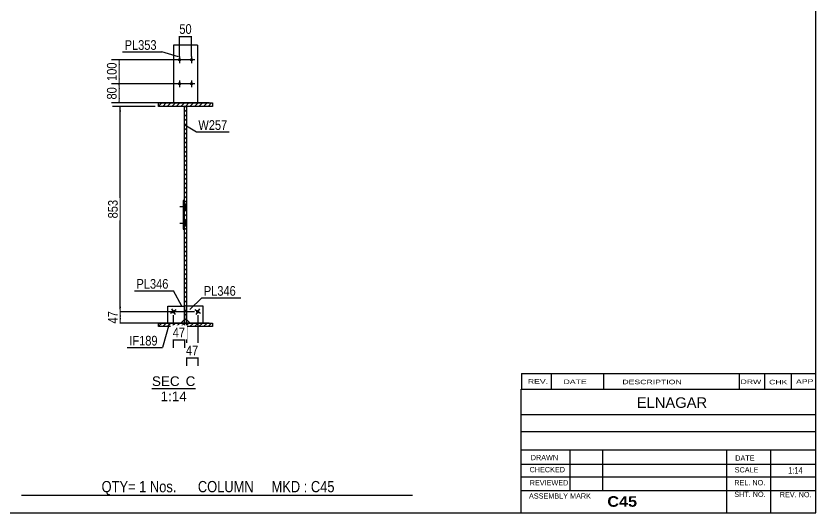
# Model space of a CAD drawing. Header units: millimetres. Extents: x -252 to 162, y -170 to 117.
# Drawn here: x -77.7 to 160, y -169.9 to -22.3 of the extents above; entities that cross this region are included whole.
import ezdxf

# ---------------------------------------------------------------- set-up
doc = ezdxf.new("R2010")
doc.units = ezdxf.units.MM
doc.linetypes.add('DXK_LINE_DOT1', pattern=[1.8814, 0.9407, -0.9407])
doc.styles.add('Arial', font='ARIAL.TTF', dxfattribs={"height": 0.2})
doc.styles.add('Arial Bold', font='ARIALBD.TTF', dxfattribs={"height": 0.2})
doc.styles.add('Arial Narrow', font='ARIALN.TTF', dxfattribs={"height": 0.2})

# ---------------------------------------------------------------- blocks, each defined once
blk = doc.blocks.new('Unknown-623355783-1210')
at = {"color": 5, "linetype": 'Continuous'}
for p, q in [((160.04, -169.87), (160.04, 117.13)), ((-249.96, -169.87), (160.04, -169.87))]:
    blk.add_line(p, q, dxfattribs=at)
blk = doc.blocks.new('Unknown-623355783-14 - 1255')
at = {"color": 1, "linetype": 'Continuous'}
blk.add_line((-37.3, -132.91), (-24.39, -132.91), dxfattribs=at)
at = {"color": 0, "linetype": 'Continuous'}
for points in [[(-29.08, -132.16), (-29.08, -129.16), (-37.3, -129.16), (-37.3, -132.16)], [(-24.39, -132.16), (-24.39, -129.16), (-27.28, -129.16), (-27.28, -132.16)], [(-26.95, -136.66), (-26.95, -133.66), (-34.73, -133.66), (-34.73, -136.66)]]:
    blk.add_wipeout(points, dxfattribs=at)
at = {"color": 136, "linetype": 'Continuous', "style": 'Arial'}
for s, height, p in [('SEC', 2.865, (-37.3, -132.16)), ('C', 2.87, (-27.28, -132.16)), ('1:14', 2.865, (-34.73, -136.66))]:
    blk.add_text(s, height=height, dxfattribs=at).set_placement(p)
blk = doc.blocks.new('Part-623355783-1329 - 1255')
at = {"color": 2, "linetype": 'Continuous'}
for p, q in [((-23.75, -30.95), (-30.9, -30.95)), ((-30.9, -30.95), (-30.9, -48.09)), ((-23.75, -30.95), (-23.75, -48.09))]:
    blk.add_line(p, q, dxfattribs=at)
at = {"color": 7, "linetype": 'DXK_LINE_DOT1'}
blk.add_line((-23.75, -48.09), (-30.9, -48.09), dxfattribs=at)
blk = doc.blocks.new('Part-623355783-1297 - 1255')
at = {"linetype": 'Continuous'}
h = blk.add_hatch(dxfattribs=at)
h.set_pattern_fill('', scale=0.3, style=0, pattern_type=0)
h.set_pattern_definition([(45, (-19.2907, -114.5211), (-0.67352, 0.67352), [])])
h.paths.add_polyline_path([(-35.36, -114.52), (-19.29, -114.52), (-19.29, -113.45), (-35.36, -113.45)])
at = {"color": 2, "linetype": 'Continuous'}
for p, q in [((-35.36, -114.52), (-35.36, -113.45)), ((-35.36, -113.45), (-19.29, -113.45)), ((-19.29, -113.45), (-19.29, -114.52)), ((-19.29, -114.52), (-35.36, -114.52))]:
    blk.add_line(p, q, dxfattribs=at)
blk = doc.blocks.new('Part-623355783-1271 - 1255')
at = {"color": 2, "linetype": 'Continuous'}
for p, q in [((-28.04, -77.02), (-27.61, -77.02)), ((-28.04, -77.02), (-28.04, -85.59)), ((-28.04, -85.59), (-27.61, -85.59))]:
    blk.add_line(p, q, dxfattribs=at)
at = {"color": 7, "linetype": 'DXK_LINE_DOT1'}
for p, q in [((-27.61, -77.02), (-28.04, -77.02)), ((-27.61, -85.59), (-27.61, -77.02)), ((-27.61, -85.59), (-28.04, -85.59))]:
    blk.add_line(p, q, dxfattribs=at)
blk = doc.blocks.new('Part-623355783-1351 - 1255')
at = {"color": 2, "linetype": 'Continuous'}
for p, q in [((-22.04, -108.45), (-27.04, -108.45)), ((-22.04, -113.45), (-22.04, -108.45)), ((-27.04, -112.38), (-25.97, -113.45))]:
    blk.add_line(p, q, dxfattribs=at)
at = {"color": 7, "linetype": 'DXK_LINE_DOT1'}
for p, q in [((-27.04, -108.45), (-27.04, -112.38)), ((-22.04, -113.45), (-25.97, -113.45))]:
    blk.add_line(p, q, dxfattribs=at)
blk = doc.blocks.new('Part-623355783-1272 - 1255')
at = {"linetype": 'Continuous'}
h = blk.add_hatch(dxfattribs=at)
h.set_pattern_fill('', scale=0.3, style=0, pattern_type=0)
h.set_pattern_definition([(45, (-19.2907, -49.1639), (-0.67352, 0.67352), [])])
h.paths.add_polyline_path([(-35.36, -49.16), (-19.29, -49.16), (-19.29, -48.09), (-35.36, -48.09)])
at = {"color": 2, "linetype": 'Continuous'}
for p, q in [((-35.36, -49.16), (-35.36, -48.09)), ((-35.36, -48.09), (-19.29, -48.09)), ((-19.29, -49.16), (-35.36, -49.16)), ((-19.29, -48.09), (-19.29, -49.16))]:
    blk.add_line(p, q, dxfattribs=at)
blk = doc.blocks.new('Part-623355783-1356 - 1255')
at = {"color": 2, "linetype": 'Continuous'}
for p, q in [((-32.61, -113.45), (-32.61, -108.45)), ((-32.61, -108.45), (-27.61, -108.45)), ((-27.61, -112.38), (-28.68, -113.45))]:
    blk.add_line(p, q, dxfattribs=at)
at = {"color": 7, "linetype": 'DXK_LINE_DOT1'}
for p, q in [((-27.61, -108.45), (-27.61, -112.38)), ((-28.68, -113.45), (-32.61, -113.45))]:
    blk.add_line(p, q, dxfattribs=at)
blk = doc.blocks.new('Part-623355783-1372 - 1255')
at = {"linetype": 'Continuous'}
h = blk.add_hatch(dxfattribs=at)
h.set_pattern_fill('', scale=0.3, style=0, pattern_type=0)
h.set_pattern_definition([(45, (-27.0407, -113.4497), (-0.673519, 0.673519), [])])
h.paths.add_polyline_path([(-27.61, -113.45), (-27.04, -113.45), (-27.04, -49.16), (-27.61, -49.16)])
at = {"color": 2, "linetype": 'Continuous'}
for p, q in [((-27.61, -113.45), (-27.61, -49.16)), ((-27.61, -49.16), (-27.04, -49.16)), ((-27.04, -49.16), (-27.04, -113.45)), ((-27.04, -113.45), (-27.61, -113.45))]:
    blk.add_line(p, q, dxfattribs=at)
blk = doc.blocks.new('Bolt-623355783-1373 - 1255')
at = {"linetype": 'Continuous'}
blk.add_hatch(color=3, dxfattribs=at).paths.add_polyline_path([(-23.27, -110.37, -1), (-24.1, -109.82, -1)])
at = {"color": 3, "linetype": 'Continuous'}
for p, q in [((-23.13, -109.26), (-24.23, -110.93)), ((-22.85, -110.64), (-24.52, -109.54))]:
    blk.add_line(p, q, dxfattribs=at)
blk = doc.blocks.new('Bolt-623355783-1379 - 1255')
at = {"linetype": 'Continuous'}
blk.add_hatch(color=3, dxfattribs=at).paths.add_polyline_path([(-30.55, -109.82, -1), (-31.39, -110.37, -1)])
at = {"color": 3, "linetype": 'Continuous'}
for p, q in [((-31.52, -109.26), (-30.42, -110.93)), ((-30.13, -109.54), (-31.8, -110.64))]:
    blk.add_line(p, q, dxfattribs=at)
blk = doc.blocks.new('Bolt-623355783-1382 - 1255')
at = {"linetype": 'Continuous'}
for points in [[(-28.04, -78.02), (-28.04, -79.59), (-27.61, -79.59), (-27.61, -78.02)], [(-27.61, -78.02), (-27.61, -79.59), (-27.04, -79.59), (-27.04, -78.02)], [(-28.04, -83.02), (-28.04, -84.59), (-27.61, -84.59), (-27.61, -83.02)], [(-27.61, -83.02), (-27.61, -84.59), (-27.04, -84.59), (-27.04, -83.02)]]:
    blk.add_hatch(color=3, dxfattribs=at).paths.add_polyline_path(points)
at = {"color": 3, "linetype": 'Continuous'}
for p, q in [((-28.04, -78.02), (-27.61, -78.02)), ((-27.61, -78.02), (-27.04, -78.02)), ((-28.97, -78.81), (-27.04, -78.81)), ((-28.04, -79.59), (-27.61, -79.59)), ((-27.61, -79.59), (-27.04, -79.59)), ((-28.04, -83.02), (-27.61, -83.02)), ((-27.61, -83.02), (-27.04, -83.02)), ((-28.97, -83.81), (-27.04, -83.81)), ((-28.04, -84.59), (-27.61, -84.59)), ((-27.61, -84.59), (-27.04, -84.59))]:
    blk.add_line(p, q, dxfattribs=at)
blk = doc.blocks.new('Bolt-623355783-1383 - 1255')
at = {"linetype": 'Continuous'}
for points in [[(-28.61, -35.24, -1), (-29.61, -35.24, -1)], [(-25.04, -35.24, -1), (-26.04, -35.24, -1)], [(-28.61, -42.38, -1), (-29.61, -42.38, -1)], [(-25.04, -42.38, -1), (-26.04, -42.38, -1)]]:
    blk.add_hatch(color=3, dxfattribs=at).paths.add_polyline_path(points)
at = {"color": 3, "linetype": 'Continuous'}
for p, q in [((-28.11, -35.24), (-30.11, -35.24)), ((-29.11, -34.24), (-29.11, -36.24)), ((-24.54, -35.24), (-26.54, -35.24)), ((-25.54, -34.24), (-25.54, -36.24)), ((-28.11, -42.38), (-30.11, -42.38)), ((-29.11, -41.38), (-29.11, -43.38)), ((-24.54, -42.38), (-26.54, -42.38)), ((-25.54, -41.38), (-25.54, -43.38))]:
    blk.add_line(p, q, dxfattribs=at)
blk = doc.blocks.new('StraightDimension-623355783-1489 - 1255')
at = {"linetype": 'Continuous'}
for points in [[(-46.97, -50.66), (-46.72, -49.16), (-46.47, -50.66)], [(-46.47, -108.59), (-46.72, -110.09), (-46.97, -108.59)]]:
    blk.add_hatch(color=7, dxfattribs=at).paths.add_polyline_path(points)
at = {"color": 7, "linetype": 'Continuous'}
for p, q in [((-36.36, -49.16), (-48.97, -49.16)), ((-46.72, -110.09), (-46.72, -49.16)), ((-24.68, -110.09), (-48.97, -110.09))]:
    blk.add_line(p, q, dxfattribs=at)
at = {"color": 0}
blk.add_wipeout([(-46.87, -76.29), (-51.07, -76.29), (-51.07, -82.97), (-46.87, -82.97)], dxfattribs=at)
at = {"color": 3, "style": 'Arial Narrow'}
blk.add_text('853', height=2.863, rotation=90.0002, dxfattribs=at).set_placement((-47.47, -82.37))
blk = doc.blocks.new('StraightDimension-623355783-1437 - 1255')
at = {"linetype": 'Continuous'}
for points in [[(-27.61, -28.56), (-29.11, -28.31), (-27.61, -28.06)], [(-27.04, -28.06), (-25.54, -28.31), (-27.04, -28.56)]]:
    blk.add_hatch(color=7, dxfattribs=at).paths.add_polyline_path(points)
at = {"color": 7, "linetype": 'Continuous'}
for p, q in [((-29.11, -34.24), (-29.11, -26.06)), ((-25.54, -34.24), (-25.54, -26.06)), ((-29.11, -28.31), (-25.54, -28.31))]:
    blk.add_line(p, q, dxfattribs=at)
at = {"color": 0}
blk.add_wipeout([(-24.9, -28.16), (-24.9, -23.96), (-29.75, -23.96), (-29.75, -28.16)], dxfattribs=at)
at = {"color": 3, "style": 'Arial Narrow'}
blk.add_text('50', height=2.863, dxfattribs=at).set_placement((-29.15, -27.56))
blk = doc.blocks.new('StraightDimension-623355783-1449 - 1255')
at = {"linetype": 'Continuous'}
for points in [[(-25.54, -124.01), (-27.04, -123.76), (-25.54, -123.51)], [(-25.18, -123.51), (-23.68, -123.76), (-25.18, -124.01)]]:
    blk.add_hatch(color=7, dxfattribs=at).paths.add_polyline_path(points)
at = {"color": 7, "linetype": 'Continuous'}
for p, q in [((-23.68, -111.09), (-23.68, -126.16)), ((-27.04, -111.78), (-27.04, -126.16)), ((-27.04, -123.76), (-23.68, -123.76))]:
    blk.add_line(p, q, dxfattribs=at)
at = {"color": 0}
blk.add_wipeout([(-22.93, -123.61), (-22.93, -119.41), (-27.79, -119.41), (-27.79, -123.61)], dxfattribs=at)
at = {"color": 3, "style": 'Arial Narrow'}
blk.add_text('47', height=2.863, dxfattribs=at).set_placement((-27.19, -123.01))
blk = doc.blocks.new('StraightDimension-623355783-1398 - 1255')
at = {"linetype": 'Continuous'}
for points in [[(-29.47, -118.7), (-30.97, -118.45), (-29.47, -118.2)], [(-29.11, -118.2), (-27.61, -118.45), (-29.11, -118.7)]]:
    blk.add_hatch(color=7, dxfattribs=at).paths.add_polyline_path(points)
at = {"color": 7, "linetype": 'Continuous'}
for p, q in [((-30.97, -111.09), (-30.97, -120.85)), ((-27.61, -111.09), (-27.61, -120.85)), ((-30.97, -118.45), (-27.61, -118.45))]:
    blk.add_line(p, q, dxfattribs=at)
at = {"color": 0}
blk.add_wipeout([(-26.86, -118.3), (-26.86, -114.1), (-31.72, -114.1), (-31.72, -118.3)], dxfattribs=at)
at = {"color": 3, "style": 'Arial Narrow'}
blk.add_text('47', height=2.863, dxfattribs=at).set_placement((-31.12, -117.7))
blk = doc.blocks.new('StraightDimension-623355783-1473 - 1255')
at = {"linetype": 'Continuous'}
for points in [[(-46.97, -111.59), (-46.72, -110.09), (-46.47, -111.59)], [(-46.47, -111.95), (-46.72, -113.45), (-46.97, -111.95)]]:
    blk.add_hatch(color=7, dxfattribs=at).paths.add_polyline_path(points)
at = {"color": 7, "linetype": 'Continuous'}
for p, q in [((-24.68, -110.09), (-48.97, -110.09)), ((-46.72, -113.45), (-46.72, -110.09)), ((-20.29, -113.45), (-48.97, -113.45))]:
    blk.add_line(p, q, dxfattribs=at)
at = {"color": 0}
blk.add_wipeout([(-46.87, -109.34), (-51.07, -109.34), (-51.07, -114.2), (-46.87, -114.2)], dxfattribs=at)
at = {"color": 3, "style": 'Arial Narrow'}
blk.add_text('47', height=2.863, rotation=90.0002, dxfattribs=at).set_placement((-47.47, -113.6))
blk = doc.blocks.new('StraightDimension-623355783-1506 - 1255')
at = {"linetype": 'Continuous'}
for points in [[(-47.3, -36.74), (-47.05, -35.24), (-46.8, -36.74)], [(-46.8, -40.88), (-47.05, -42.38), (-47.3, -40.88)]]:
    blk.add_hatch(color=7, dxfattribs=at).paths.add_polyline_path(points)
at = {"color": 7, "linetype": 'Continuous'}
for p, q in [((-26.54, -35.24), (-49.3, -35.24)), ((-47.05, -42.38), (-47.05, -35.24)), ((-26.54, -42.38), (-49.3, -42.38))]:
    blk.add_line(p, q, dxfattribs=at)
at = {"color": 0}
blk.add_wipeout([(-47.2, -35.46), (-51.4, -35.46), (-51.4, -42.15), (-47.2, -42.15)], dxfattribs=at)
at = {"color": 3, "style": 'Arial Narrow'}
blk.add_text('100', height=2.863, rotation=90.0002, dxfattribs=at).set_placement((-47.8, -41.55))
blk = doc.blocks.new('StraightDimension-623355783-1516 - 1255')
at = {"linetype": 'Continuous'}
for points in [[(-47.3, -43.88), (-47.05, -42.38), (-46.8, -43.88)], [(-46.8, -46.59), (-47.05, -48.09), (-47.3, -46.59)]]:
    blk.add_hatch(color=7, dxfattribs=at).paths.add_polyline_path(points)
at = {"color": 7, "linetype": 'Continuous'}
for p, q in [((-26.54, -42.38), (-49.3, -42.38)), ((-47.05, -48.09), (-47.05, -42.38)), ((-20.29, -48.09), (-49.3, -48.09))]:
    blk.add_line(p, q, dxfattribs=at)
at = {"color": 0}
blk.add_wipeout([(-47.2, -42.81), (-51.4, -42.81), (-51.4, -47.66), (-47.2, -47.66)], dxfattribs=at)
at = {"color": 3, "style": 'Arial Narrow'}
blk.add_text('80', height=2.863, rotation=90.0002, dxfattribs=at).set_placement((-47.8, -47.06))
blk = doc.blocks.new('CBS_CALLOFF-623355783-4719')
at = {"color": 7, "linetype": 'Continuous'}
blk.add_line((-76.08, -164.6), (40.15, -164.62), dxfattribs=at)
at = {"color": 3, "linetype": 'Continuous', "style": 'Arial Narrow'}
blk.add_text('QTY= 1 Nos.      COLUMN     MKD : C45', height=3.3405, dxfattribs=at).set_placement((-52.26, -163.71))
blk = doc.blocks.new('CBS_NAME_BLOG-623355783-4720')
at = {"color": 7, "linetype": 'Continuous'}
for p, q in [((72.45, -133.12), (159.97, -133.12)), ((72.45, -169.83), (72.45, -133.12)), ((72.45, -140.66), (159.97, -140.66)), ((72.52, -145.71), (160.04, -145.71)), ((72.45, -151.09), (159.97, -151.09)), ((86.97, -163.19), (86.97, -151.09)), ((96.66, -163.17), (96.66, -151.1)), ((133.57, -169.83), (133.57, -151.1)), ((146.62, -169.83), (146.62, -151.09)), ((72.46, -155.39), (160.04, -155.37)), ((72.45, -159.13), (159.97, -159.13)), ((72.45, -163.17), (159.97, -163.17)), ((72.45, -169.87), (160.04, -169.87))]:
    blk.add_line(p, q, dxfattribs=at)
at = {"color": 3, "linetype": 'Continuous', "style": 'Arial'}
blk.add_text('ELNAGAR', height=3.133, dxfattribs=at).set_placement((106.77, -138.65))
at = {"color": 3, "linetype": 'Continuous'}
for s, height, style, width, p in [('DRAWN', 1.566, 'Arial', 0.9, (75.28, -154.19)), ('DATE', 1.566, 'Arial', 0.9, (136.04, -154.35)), ('CHECKED', 1.566, 'Arial', 0.9, (74.93, -157.77)), ('SCALE', 1.566, 'Arial', 0.9, (135.89, -157.83)), ('1:14', 1.957, 'Arial Narrow', 0.9, (151.78, -158.19)), ('REVIEWED', 1.566, 'Arial', 0.9, (74.97, -161.68)), ('REL. NO.', 1.566, 'Arial', 0.9, (135.75, -161.64)), ('ASSEMBLY MARK', 1.5663, 'Arial', 0.9, (74.75, -165.61)), ('SHT. NO.', 1.566, 'Arial', 0.9, (135.75, -165.1)), ('REV. NO.', 1.566, 'Arial', 0.9, (149.27, -165.19)), ('C45', 3.131, 'Arial Bold', 1.1, (98.03, -168.02))]:
    blk.add_text(s, height=height, dxfattribs=dict(at, style=style, width=width)).set_placement(p)
blk = doc.blocks.new('CBS_REVISION-623355783-4721')
at = {"color": 7, "linetype": 'Continuous'}
for p, q in [((72.53, -128.49), (160.03, -128.49)), ((72.53, -128.49), (72.53, -133.12)), ((81.33, -128.49), (81.33, -133.12)), ((96.92, -128.49), (96.92, -133.06)), ((137.18, -128.49), (137.18, -133.12)), ((144.72, -128.49), (144.72, -133.12)), ((152.67, -128.49), (152.67, -133.12)), ((72.53, -133.12), (160.03, -133.12))]:
    blk.add_line(p, q, dxfattribs=at)
at = {"color": 7, "style": 'Arial Narrow', "width": 1.7}
for s, height, p in [('REV.', 1.326, (74.4, -131.45)), ('DATE', 1.326, (85.02, -131.56)), ('DESCRIPTION', 1.3257, (102.5, -131.62)), ('DRW', 1.326, (137.61, -131.56)), ('CHK', 1.326, (146.1, -131.65)), ('APP', 1.326, (154.1, -131.49))]:
    blk.add_text(s, height=height, dxfattribs=at).set_placement(p)
blk = doc.blocks.new('Mark-623355783-1292 - 1255')
at = {"color": 7, "linetype": 'Continuous'}
blk.add_line((-32.13, -113.68), (-34.11, -120.72), dxfattribs=at)
at = {"color": 0}
blk.add_wipeout([(-35.61, -120.12), (-35.61, -117.12), (-44.02, -117.12), (-44.02, -120.12)], dxfattribs=at)
blk.add_wipeout([(-35.61, -120.12), (-35.61, -117.12), (-44.02, -117.12), (-44.02, -120.12)], dxfattribs=at)
at = {"color": 7, "linetype": 'Continuous'}
blk.add_line((-44.62, -120.72), (-34.11, -120.72), dxfattribs=at)
at = {"color": 3, "style": 'Arial Narrow'}
blk.add_text('IF189', height=2.863, dxfattribs=at).set_placement((-44.02, -120.12))
blk = doc.blocks.new('Mark-623355783-1325 - 1255')
at = {"color": 7, "linetype": 'Continuous'}
blk.add_line((-29.45, -34.4), (-34.4, -32.91), dxfattribs=at)
at = {"color": 0}
blk.add_wipeout([(-35.9, -32.31), (-35.9, -29.31), (-45.41, -29.31), (-45.41, -32.31)], dxfattribs=at)
blk.add_wipeout([(-35.9, -32.31), (-35.9, -29.31), (-45.41, -29.31), (-45.41, -32.31)], dxfattribs=at)
at = {"color": 7, "linetype": 'Continuous'}
blk.add_line((-46.01, -32.91), (-34.4, -32.91), dxfattribs=at)
at = {"color": 3, "style": 'Arial Narrow'}
blk.add_text('PL353', height=2.863, dxfattribs=at).set_placement((-45.41, -32.31))
blk = doc.blocks.new('Mark-623355783-1347 - 1255')
at = {"color": 0}
blk.add_wipeout([(-12.38, -105.34), (-12.38, -102.34), (-21.88, -102.34), (-21.88, -105.34)], dxfattribs=at)
blk.add_wipeout([(-12.38, -105.34), (-12.38, -102.34), (-21.88, -102.34), (-21.88, -105.34)], dxfattribs=at)
at = {"color": 7, "linetype": 'Continuous'}
for p, q in [((-26.02, -109.47), (-22.48, -105.94)), ((-22.48, -105.94), (-10.88, -105.94))]:
    blk.add_line(p, q, dxfattribs=at)
at = {"color": 3, "style": 'Arial Narrow'}
blk.add_text('PL346', height=2.863, dxfattribs=at).set_placement((-21.88, -105.34))
blk = doc.blocks.new('Mark-623355783-1352 - 1255')
at = {"color": 7, "linetype": 'Continuous'}
blk.add_line((-28.41, -108.45), (-30.89, -103.85), dxfattribs=at)
at = {"color": 0}
blk.add_wipeout([(-32.39, -103.25), (-32.39, -100.25), (-41.9, -100.25), (-41.9, -103.25)], dxfattribs=at)
blk.add_wipeout([(-32.39, -103.25), (-32.39, -100.25), (-41.9, -100.25), (-41.9, -103.25)], dxfattribs=at)
at = {"color": 7, "linetype": 'Continuous'}
blk.add_line((-42.5, -103.85), (-30.89, -103.85), dxfattribs=at)
at = {"color": 3, "style": 'Arial Narrow'}
blk.add_text('PL346', height=2.863, dxfattribs=at).set_placement((-41.9, -103.25))
blk = doc.blocks.new('Mark-623355783-1368 - 1255')
at = {"color": 0}
blk.add_wipeout([(-14.91, -56.08), (-14.91, -53.08), (-23.5, -53.08), (-23.5, -56.08)], dxfattribs=at)
blk.add_wipeout([(-14.91, -56.08), (-14.91, -53.08), (-23.5, -53.08), (-23.5, -56.08)], dxfattribs=at)
at = {"color": 7, "linetype": 'Continuous'}
for p, q in [((-27.53, -54.54), (-24.1, -56.68)), ((-24.1, -56.68), (-14.31, -56.68))]:
    blk.add_line(p, q, dxfattribs=at)
at = {"color": 3, "style": 'Arial Narrow'}
blk.add_text('W257', height=2.863, dxfattribs=at).set_placement((-23.5, -56.08))

msp = doc.modelspace()

# ---------------------------------------------------------------- block references
for name in ['Unknown-623355783-1210', 'Part-623355783-1329 - 1255', 'Bolt-623355783-1383 - 1255', 'Part-623355783-1272 - 1255', 'Part-623355783-1372 - 1255', 'Bolt-623355783-1382 - 1255', 'Part-623355783-1271 - 1255', 'Part-623355783-1356 - 1255', 'Bolt-623355783-1379 - 1255', 'Part-623355783-1351 - 1255', 'Bolt-623355783-1373 - 1255', 'Part-623355783-1297 - 1255', 'CBS_REVISION-623355783-4721', 'CBS_NAME_BLOG-623355783-4720', 'CBS_CALLOFF-623355783-4719']:
    msp.add_blockref(name, (0, 0))

# ---------------------------------------------------------------- next in the draw order: block references
for name in ['StraightDimension-623355783-1437 - 1255', 'StraightDimension-623355783-1489 - 1255', 'Unknown-623355783-14 - 1255']:
    msp.add_blockref(name, (0, 0))

# ---------------------------------------------------------------- next in the draw order: block references
for name in ['StraightDimension-623355783-1506 - 1255', 'Mark-623355783-1368 - 1255', 'StraightDimension-623355783-1449 - 1255']:
    msp.add_blockref(name, (0, 0))

# ---------------------------------------------------------------- next in the draw order: block references
for name in ['Mark-623355783-1325 - 1255', 'StraightDimension-623355783-1516 - 1255', 'StraightDimension-623355783-1398 - 1255']:
    msp.add_blockref(name, (0, 0))

# ---------------------------------------------------------------- next in the draw order: block references
msp.add_blockref('StraightDimension-623355783-1473 - 1255', (0, 0))

# ---------------------------------------------------------------- next in the draw order: block references
for name in ['Mark-623355783-1352 - 1255', 'Mark-623355783-1347 - 1255', 'Mark-623355783-1292 - 1255']:
    msp.add_blockref(name, (0, 0))

doc.saveas('drawing.dxf')
